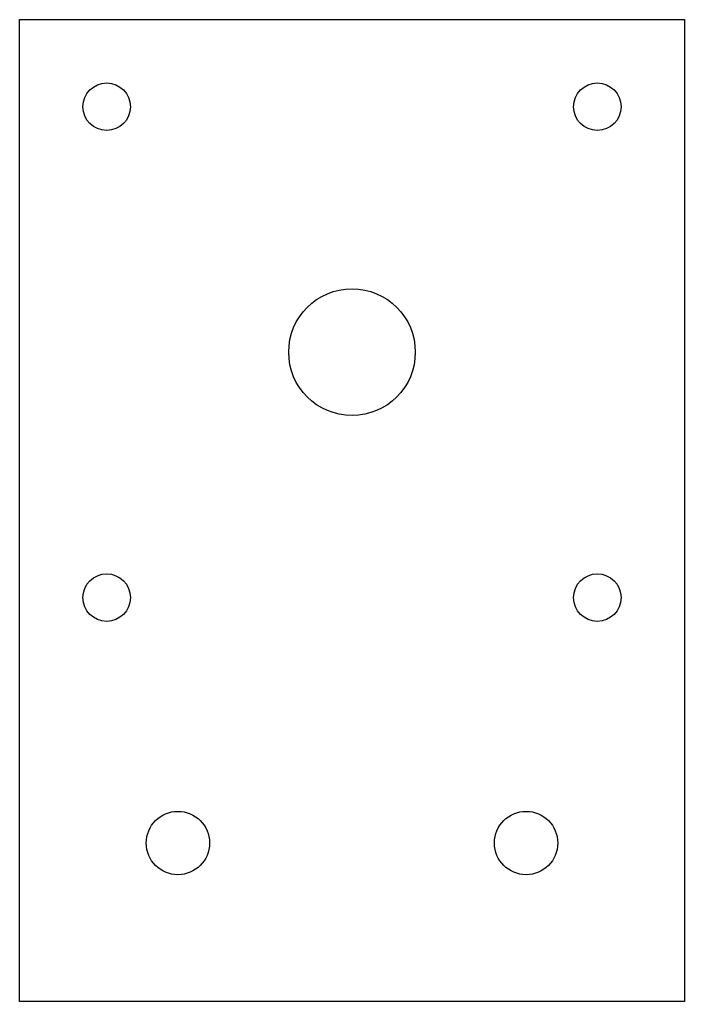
# Model space of a CAD drawing. Header units: millimetres. Extents: x -21 to 21, y -41 to 21.
import ezdxf

# ---------------------------------------------------------------- set-up
doc = ezdxf.new("R2010")
doc.units = ezdxf.units.MM

msp = doc.modelspace()

# ---------------------------------------------------------------- linework, layer by layer
at = {"color": 7, "linetype": 'Continuous', "lineweight": 25}
for p, q in [((-21, -41), (-21, 21)), ((-21, 21), (21, 21)), ((21, 21), (21, -41)), ((21, -41), (-21, -41))]:
    msp.add_line(p, q, dxfattribs=at)
for centre, radius in [((-15.5, 15.5), 1.5), ((15.5, 15.5), 1.5), ((0, 0), 4), ((-15.5, -15.5), 1.5), ((15.5, -15.5), 1.5), ((-11, -31), 2), ((11, -31), 2)]:
    msp.add_circle(centre, radius, dxfattribs=at)

doc.saveas('drawing.dxf')
